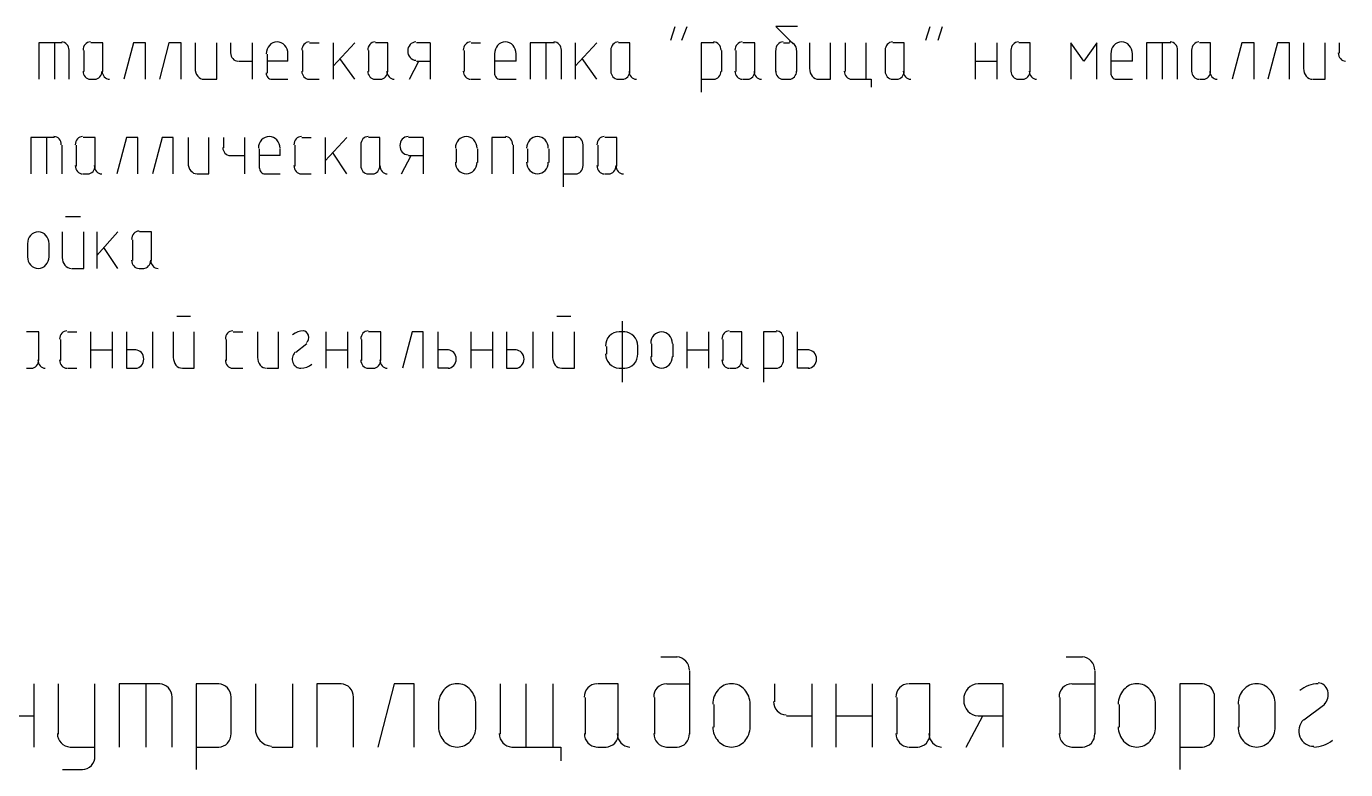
# Model space of a CAD drawing. Header units: millimetres. Extents: x 3063 to 5680, y 734 to 2027.
# Drawn here: x 3407.07 to 3452.17, y 1650.25 to 1675.68 of the extents above; entities that cross this region are included whole.
import ezdxf

# ---------------------------------------------------------------- set-up
doc = ezdxf.new("R2010")
doc.units = ezdxf.units.MM
doc.linetypes.add('atContinuous2', pattern=[0])
doc.layers.add('UnFound-40', color=7, linetype='Continuous')

msp = doc.modelspace()

# ---------------------------------------------------------------- linework, layer by layer
at = {"layer": 'UnFound-40', "color": 0}
for points in [[(3429.096, 1675.202), (3429.244, 1675.677)], [(3429.481, 1675.202), (3429.659, 1675.677)], [(3433.428, 1675.677), (3432.686, 1675.677), (3433.28, 1675.083)], [(3437.82, 1675.202), (3437.968, 1675.677)], [(3438.235, 1675.202), (3438.384, 1675.677)], [(3408.294, 1675.113), (3407.492, 1675.113), (3407.492, 1673.867)], [(3408.027, 1675.113), (3408.027, 1673.867)], [(3408.531, 1674.861), (3408.526, 1674.917), (3408.511, 1674.97), (3408.488, 1675.018), (3408.457, 1675.06), (3408.42, 1675.094), (3408.377, 1675.12), (3408.33, 1675.137), (3408.279, 1675.143)], [(3409.258, 1675.143), (3409.207, 1675.137), (3409.16, 1675.12), (3409.117, 1675.094), (3409.08, 1675.06), (3409.049, 1675.018), (3409.026, 1674.97), (3409.011, 1674.917), (3409.006, 1674.861)], [(3409.688, 1674.134), (3409.688, 1675.113), (3409.273, 1675.113)], [(3411.142, 1673.867), (3411.142, 1675.113), (3410.727, 1675.113), (3410.401, 1673.867)], [(3412.359, 1673.867), (3412.359, 1675.113), (3411.944, 1675.113), (3411.617, 1673.867)], [(3412.834, 1675.113), (3412.834, 1674.223)], [(3413.16, 1673.867), (3413.576, 1673.867), (3413.576, 1675.113)], [(3414.051, 1675.113), (3414.051, 1674.757)], [(3414.792, 1675.113), (3414.792, 1673.867)], [(3416.009, 1674.742), (3416.002, 1674.823), (3415.98, 1674.899), (3415.946, 1674.967), (3415.9, 1675.026), (3415.845, 1675.075), (3415.782, 1675.111), (3415.713, 1675.135), (3415.638, 1675.143), (3415.563, 1675.135), (3415.494, 1675.111), (3415.431, 1675.075), (3415.376, 1675.026), (3415.331, 1674.967), (3415.296, 1674.899), (3415.275, 1674.823), (3415.267, 1674.742)], [(3416.736, 1675.143), (3416.685, 1675.137), (3416.638, 1675.12), (3416.595, 1675.094), (3416.558, 1675.06), (3416.527, 1675.018), (3416.504, 1674.97), (3416.489, 1674.917), (3416.484, 1674.861)], [(3416.751, 1675.113), (3417.077, 1675.113)], [(3417.552, 1674.312), (3418.294, 1675.113)], [(3417.552, 1675.113), (3417.552, 1673.867)], [(3418.991, 1675.143), (3418.941, 1675.137), (3418.893, 1675.12), (3418.85, 1675.094), (3418.813, 1675.06), (3418.782, 1675.018), (3418.759, 1674.97), (3418.744, 1674.917), (3418.739, 1674.861)], [(3419.422, 1674.134), (3419.422, 1675.113), (3419.006, 1675.113)], [(3420.386, 1675.143), (3420.329, 1675.136), (3420.276, 1675.118), (3420.228, 1675.09), (3420.187, 1675.052), (3420.152, 1675.005), (3420.126, 1674.952), (3420.11, 1674.894), (3420.104, 1674.831), (3420.11, 1674.768), (3420.126, 1674.71), (3420.152, 1674.657), (3420.187, 1674.611), (3420.228, 1674.573), (3420.276, 1674.544), (3420.329, 1674.526), (3420.386, 1674.52)], [(3420.876, 1675.113), (3420.401, 1675.113)], [(3420.876, 1675.113), (3420.876, 1673.867)], [(3422.256, 1675.143), (3422.205, 1675.137), (3422.157, 1675.12), (3422.115, 1675.094), (3422.077, 1675.06), (3422.046, 1675.018), (3422.023, 1674.97), (3422.008, 1674.917), (3422.003, 1674.861)], [(3422.27, 1675.113), (3422.597, 1675.113)], [(3423.814, 1674.742), (3423.806, 1674.823), (3423.784, 1674.899), (3423.75, 1674.967), (3423.705, 1675.026), (3423.65, 1675.075), (3423.587, 1675.111), (3423.517, 1675.135), (3423.443, 1675.143), (3423.368, 1675.135), (3423.298, 1675.111), (3423.235, 1675.075), (3423.18, 1675.026), (3423.135, 1674.967), (3423.101, 1674.899), (3423.079, 1674.823), (3423.072, 1674.742)], [(3425.119, 1675.113), (3424.288, 1675.113), (3424.288, 1673.867)], [(3424.822, 1675.113), (3424.822, 1673.867)], [(3425.357, 1674.861), (3425.351, 1674.917), (3425.337, 1674.97), (3425.313, 1675.018), (3425.283, 1675.06), (3425.245, 1675.094), (3425.202, 1675.12), (3425.155, 1675.137), (3425.104, 1675.143)], [(3425.831, 1674.312), (3426.573, 1675.113)], [(3425.831, 1675.113), (3425.831, 1673.867)], [(3427.3, 1675.143), (3427.249, 1675.137), (3427.202, 1675.12), (3427.159, 1675.094), (3427.122, 1675.06), (3427.091, 1675.018), (3427.068, 1674.97), (3427.053, 1674.917), (3427.048, 1674.861)], [(3427.701, 1674.134), (3427.701, 1675.113), (3427.315, 1675.113)], [(3430.579, 1675.113), (3430.134, 1675.113), (3430.134, 1673.422)], [(3430.817, 1674.861), (3430.812, 1674.917), (3430.797, 1674.97), (3430.774, 1675.018), (3430.743, 1675.06), (3430.705, 1675.094), (3430.663, 1675.12), (3430.615, 1675.137), (3430.564, 1675.143)], [(3431.544, 1675.143), (3431.493, 1675.137), (3431.446, 1675.12), (3431.403, 1675.094), (3431.365, 1675.06), (3431.335, 1675.018), (3431.311, 1674.97), (3431.297, 1674.917), (3431.292, 1674.861)], [(3431.974, 1674.134), (3431.974, 1675.113), (3431.559, 1675.113)], [(3432.938, 1675.143), (3432.888, 1675.137), (3432.84, 1675.12), (3432.797, 1675.094), (3432.76, 1675.06), (3432.729, 1675.018), (3432.706, 1674.97), (3432.691, 1674.917), (3432.686, 1674.861)], [(3432.953, 1675.113), (3433.161, 1675.113)], [(3433.398, 1674.861), (3433.393, 1674.917), (3433.379, 1674.97), (3433.355, 1675.018), (3433.324, 1675.06), (3433.287, 1675.094), (3433.244, 1675.12), (3433.197, 1675.137), (3433.146, 1675.143)], [(3433.844, 1675.113), (3433.844, 1674.223)], [(3434.17, 1673.867), (3434.556, 1673.867), (3434.556, 1675.113)], [(3435.06, 1675.113), (3435.06, 1674.134)], [(3435.772, 1673.867), (3435.772, 1675.113)], [(3436.677, 1675.143), (3436.627, 1675.137), (3436.579, 1675.12), (3436.537, 1675.094), (3436.499, 1675.06), (3436.468, 1675.018), (3436.445, 1674.97), (3436.43, 1674.917), (3436.425, 1674.861)], [(3437.078, 1674.134), (3437.078, 1675.113), (3436.692, 1675.113)], [(3439.511, 1673.867), (3439.511, 1675.113)], [(3440.253, 1673.867), (3440.253, 1675.113)], [(3440.98, 1675.143), (3440.93, 1675.137), (3440.882, 1675.12), (3440.839, 1675.094), (3440.802, 1675.06), (3440.771, 1675.018), (3440.748, 1674.97), (3440.733, 1674.917), (3440.728, 1674.861)], [(3441.381, 1674.134), (3441.381, 1675.113), (3440.995, 1675.113)], [(3443.666, 1673.867), (3443.666, 1675.113), (3443.221, 1674.49), (3442.776, 1675.113), (3442.776, 1673.867)], [(3444.883, 1674.742), (3444.875, 1674.823), (3444.853, 1674.899), (3444.819, 1674.967), (3444.774, 1675.026), (3444.719, 1675.075), (3444.656, 1675.111), (3444.586, 1675.135), (3444.512, 1675.143), (3444.437, 1675.135), (3444.367, 1675.111), (3444.304, 1675.075), (3444.249, 1675.026), (3444.204, 1674.967), (3444.17, 1674.899), (3444.148, 1674.823), (3444.141, 1674.742)], [(3446.188, 1675.113), (3445.357, 1675.113), (3445.357, 1673.867)], [(3445.891, 1675.113), (3445.891, 1673.867)], [(3446.426, 1674.861), (3446.42, 1674.917), (3446.406, 1674.97), (3446.382, 1675.018), (3446.352, 1675.06), (3446.314, 1675.094), (3446.271, 1675.12), (3446.224, 1675.137), (3446.173, 1675.143)], [(3447.153, 1675.143), (3447.102, 1675.137), (3447.055, 1675.12), (3447.012, 1675.094), (3446.974, 1675.06), (3446.944, 1675.018), (3446.92, 1674.97), (3446.906, 1674.917), (3446.9, 1674.861)], [(3447.553, 1674.134), (3447.553, 1675.113), (3447.167, 1675.113)], [(3449.037, 1673.867), (3449.037, 1675.113), (3448.622, 1675.113), (3448.295, 1673.867)], [(3450.254, 1673.867), (3450.254, 1675.113), (3449.838, 1675.113), (3449.512, 1673.867)], [(3450.728, 1675.113), (3450.728, 1674.223)], [(3451.055, 1673.867), (3451.47, 1673.867), (3451.47, 1675.113)], [(3451.945, 1675.113), (3451.945, 1674.757)], [(3408.531, 1673.867), (3408.531, 1674.846)], [(3409.036, 1674.846), (3409.036, 1674.134)], [(3414.051, 1674.772), (3414.056, 1674.715), (3414.07, 1674.663), (3414.094, 1674.615), (3414.124, 1674.573), (3414.162, 1674.538), (3414.205, 1674.512), (3414.252, 1674.496), (3414.303, 1674.49)], [(3415.297, 1674.727), (3415.297, 1674.074)], [(3416.009, 1674.49), (3416.009, 1674.727)], [(3416.514, 1674.846), (3416.514, 1674.134)], [(3418.294, 1673.867), (3417.79, 1674.579)], [(3418.769, 1674.846), (3418.769, 1674.134)], [(3422.033, 1674.846), (3422.033, 1674.134)], [(3423.072, 1674.727), (3423.072, 1674.074)], [(3423.814, 1674.49), (3423.814, 1674.727)], [(3425.357, 1673.867), (3425.357, 1674.846)], [(3426.573, 1673.867), (3426.069, 1674.579)], [(3427.048, 1674.846), (3427.048, 1674.134)], [(3430.846, 1674.134), (3430.846, 1674.846)], [(3431.321, 1674.846), (3431.321, 1674.134)], [(3432.686, 1674.134), (3432.686, 1674.846)], [(3433.398, 1674.846), (3433.398, 1674.134)], [(3436.425, 1674.846), (3436.425, 1674.134)], [(3440.728, 1674.846), (3440.728, 1674.134)], [(3444.141, 1674.727), (3444.141, 1674.074)], [(3444.883, 1674.49), (3444.883, 1674.727)], [(3446.426, 1673.867), (3446.426, 1674.846)], [(3446.9, 1674.846), (3446.9, 1674.134)], [(3451.915, 1674.772), (3451.921, 1674.715), (3451.935, 1674.663), (3451.959, 1674.615), (3451.989, 1674.573), (3452.027, 1674.538), (3452.07, 1674.512), (3452.117, 1674.496), (3452.168, 1674.49)], [(3409.006, 1674.149), (3409.011, 1674.092), (3409.026, 1674.04), (3409.049, 1673.992), (3409.08, 1673.95), (3409.117, 1673.915), (3409.16, 1673.889), (3409.207, 1673.873), (3409.258, 1673.867)], [(3409.406, 1673.867), (3409.457, 1673.873), (3409.505, 1673.889), (3409.547, 1673.915), (3409.585, 1673.95), (3409.616, 1673.992), (3409.639, 1674.04), (3409.654, 1674.092), (3409.659, 1674.149)], [(3409.659, 1674.149), (3409.664, 1674.092), (3409.679, 1674.04), (3409.702, 1673.992), (3409.733, 1673.95), (3409.77, 1673.915), (3409.813, 1673.889), (3409.86, 1673.873), (3409.911, 1673.867)], [(3412.834, 1674.238), (3412.84, 1674.163), (3412.858, 1674.093), (3412.887, 1674.03), (3412.925, 1673.975), (3412.971, 1673.93), (3413.024, 1673.896), (3413.083, 1673.874), (3413.145, 1673.867)], [(3414.318, 1674.49), (3414.792, 1674.49)], [(3415.267, 1674.089), (3415.271, 1674.045), (3415.282, 1674.003), (3415.3, 1673.965), (3415.324, 1673.932), (3415.352, 1673.905), (3415.385, 1673.884), (3415.421, 1673.871), (3415.46, 1673.867)], [(3416.009, 1674.49), (3415.297, 1674.49)], [(3416.484, 1674.149), (3416.489, 1674.092), (3416.504, 1674.04), (3416.527, 1673.992), (3416.558, 1673.95), (3416.595, 1673.915), (3416.638, 1673.889), (3416.685, 1673.873), (3416.736, 1673.867)], [(3418.739, 1674.149), (3418.744, 1674.092), (3418.759, 1674.04), (3418.782, 1673.992), (3418.813, 1673.95), (3418.85, 1673.915), (3418.893, 1673.889), (3418.941, 1673.873), (3418.991, 1673.867)], [(3419.169, 1673.867), (3419.22, 1673.873), (3419.268, 1673.889), (3419.31, 1673.915), (3419.348, 1673.95), (3419.379, 1673.992), (3419.402, 1674.04), (3419.417, 1674.092), (3419.422, 1674.149)], [(3419.392, 1674.149), (3419.397, 1674.092), (3419.412, 1674.04), (3419.435, 1673.992), (3419.466, 1673.95), (3419.503, 1673.915), (3419.546, 1673.889), (3419.593, 1673.873), (3419.644, 1673.867)], [(3420.164, 1673.867), (3420.49, 1674.49)], [(3420.401, 1674.49), (3420.876, 1674.49)], [(3422.003, 1674.149), (3422.008, 1674.092), (3422.023, 1674.04), (3422.046, 1673.992), (3422.077, 1673.95), (3422.115, 1673.915), (3422.157, 1673.889), (3422.205, 1673.873), (3422.256, 1673.867)], [(3423.814, 1674.49), (3423.072, 1674.49)], [(3423.072, 1674.089), (3423.076, 1674.045), (3423.087, 1674.003), (3423.105, 1673.965), (3423.128, 1673.932), (3423.157, 1673.905), (3423.189, 1673.884), (3423.226, 1673.871), (3423.265, 1673.867)], [(3427.048, 1674.149), (3427.053, 1674.092), (3427.068, 1674.04), (3427.091, 1673.992), (3427.122, 1673.95), (3427.159, 1673.915), (3427.202, 1673.889), (3427.249, 1673.873), (3427.3, 1673.867)], [(3427.449, 1673.867), (3427.499, 1673.873), (3427.547, 1673.889), (3427.59, 1673.915), (3427.627, 1673.95), (3427.658, 1673.992), (3427.681, 1674.04), (3427.696, 1674.092), (3427.701, 1674.149)], [(3427.671, 1674.149), (3427.676, 1674.092), (3427.691, 1674.04), (3427.714, 1673.992), (3427.745, 1673.95), (3427.782, 1673.915), (3427.825, 1673.889), (3427.873, 1673.873), (3427.923, 1673.867)], [(3430.564, 1673.867), (3430.615, 1673.873), (3430.663, 1673.889), (3430.705, 1673.915), (3430.743, 1673.95), (3430.774, 1673.992), (3430.797, 1674.04), (3430.812, 1674.092), (3430.817, 1674.149)], [(3431.292, 1674.149), (3431.297, 1674.092), (3431.311, 1674.04), (3431.335, 1673.992), (3431.365, 1673.95), (3431.403, 1673.915), (3431.446, 1673.889), (3431.493, 1673.873), (3431.544, 1673.867)], [(3431.722, 1673.867), (3431.773, 1673.873), (3431.82, 1673.889), (3431.863, 1673.915), (3431.9, 1673.95), (3431.931, 1673.992), (3431.954, 1674.04), (3431.969, 1674.092), (3431.974, 1674.149)], [(3431.944, 1674.149), (3431.949, 1674.092), (3431.964, 1674.04), (3431.987, 1673.992), (3432.018, 1673.95), (3432.056, 1673.915), (3432.098, 1673.889), (3432.146, 1673.873), (3432.197, 1673.867)], [(3432.686, 1674.149), (3432.691, 1674.092), (3432.706, 1674.04), (3432.729, 1673.992), (3432.76, 1673.95), (3432.797, 1673.915), (3432.84, 1673.889), (3432.888, 1673.873), (3432.938, 1673.867)], [(3433.146, 1673.867), (3433.197, 1673.873), (3433.244, 1673.889), (3433.287, 1673.915), (3433.324, 1673.95), (3433.355, 1673.992), (3433.379, 1674.04), (3433.393, 1674.092), (3433.398, 1674.149)], [(3433.844, 1674.238), (3433.85, 1674.163), (3433.868, 1674.093), (3433.897, 1674.03), (3433.935, 1673.975), (3433.981, 1673.93), (3434.034, 1673.896), (3434.092, 1673.874), (3434.155, 1673.867)], [(3435.031, 1674.149), (3435.036, 1674.092), (3435.05, 1674.04), (3435.074, 1673.992), (3435.104, 1673.95), (3435.142, 1673.915), (3435.185, 1673.889), (3435.232, 1673.873), (3435.283, 1673.867)], [(3436.425, 1674.149), (3436.43, 1674.092), (3436.445, 1674.04), (3436.468, 1673.992), (3436.499, 1673.95), (3436.537, 1673.915), (3436.579, 1673.889), (3436.627, 1673.873), (3436.677, 1673.867)], [(3436.826, 1673.867), (3436.877, 1673.873), (3436.924, 1673.889), (3436.967, 1673.915), (3437.004, 1673.95), (3437.035, 1673.992), (3437.058, 1674.04), (3437.073, 1674.092), (3437.078, 1674.149)], [(3437.048, 1674.149), (3437.054, 1674.092), (3437.068, 1674.04), (3437.092, 1673.992), (3437.122, 1673.95), (3437.16, 1673.915), (3437.203, 1673.889), (3437.25, 1673.873), (3437.301, 1673.867)], [(3439.511, 1674.49), (3440.253, 1674.49)], [(3440.728, 1674.149), (3440.733, 1674.092), (3440.748, 1674.04), (3440.771, 1673.992), (3440.802, 1673.95), (3440.839, 1673.915), (3440.882, 1673.889), (3440.93, 1673.873), (3440.98, 1673.867)], [(3441.129, 1673.867), (3441.179, 1673.873), (3441.227, 1673.889), (3441.27, 1673.915), (3441.307, 1673.95), (3441.338, 1673.992), (3441.361, 1674.04), (3441.376, 1674.092), (3441.381, 1674.149)], [(3441.351, 1674.149), (3441.356, 1674.092), (3441.371, 1674.04), (3441.394, 1673.992), (3441.425, 1673.95), (3441.463, 1673.915), (3441.505, 1673.889), (3441.553, 1673.873), (3441.603, 1673.867)], [(3444.883, 1674.49), (3444.141, 1674.49)], [(3444.141, 1674.089), (3444.145, 1674.045), (3444.156, 1674.003), (3444.174, 1673.965), (3444.197, 1673.932), (3444.226, 1673.905), (3444.258, 1673.884), (3444.295, 1673.871), (3444.334, 1673.867)], [(3446.9, 1674.149), (3446.906, 1674.092), (3446.92, 1674.04), (3446.944, 1673.992), (3446.974, 1673.95), (3447.012, 1673.915), (3447.055, 1673.889), (3447.102, 1673.873), (3447.153, 1673.867)], [(3447.301, 1673.867), (3447.352, 1673.873), (3447.399, 1673.889), (3447.442, 1673.915), (3447.479, 1673.95), (3447.51, 1673.992), (3447.533, 1674.04), (3447.548, 1674.092), (3447.553, 1674.149)], [(3447.524, 1674.149), (3447.529, 1674.092), (3447.543, 1674.04), (3447.567, 1673.992), (3447.597, 1673.95), (3447.635, 1673.915), (3447.678, 1673.889), (3447.725, 1673.873), (3447.776, 1673.867)], [(3450.728, 1674.238), (3450.735, 1674.163), (3450.753, 1674.093), (3450.782, 1674.03), (3450.82, 1673.975), (3450.866, 1673.93), (3450.919, 1673.896), (3450.977, 1673.874), (3451.04, 1673.867)], [(3409.273, 1673.867), (3409.421, 1673.867)], [(3415.475, 1673.867), (3416.009, 1673.867)], [(3416.751, 1673.867), (3417.077, 1673.867)], [(3419.006, 1673.867), (3419.184, 1673.867)], [(3422.27, 1673.867), (3422.597, 1673.867)], [(3423.279, 1673.867), (3423.814, 1673.867)], [(3427.315, 1673.867), (3427.463, 1673.867)], [(3430.134, 1673.867), (3430.579, 1673.867)], [(3431.559, 1673.867), (3431.737, 1673.867)], [(3432.953, 1673.867), (3433.161, 1673.867)], [(3435.298, 1673.867), (3435.95, 1673.867), (3435.95, 1673.6)], [(3436.692, 1673.867), (3436.841, 1673.867)], [(3440.995, 1673.867), (3441.144, 1673.867)], [(3444.348, 1673.867), (3444.883, 1673.867)], [(3447.167, 1673.867), (3447.316, 1673.867)], [(3408.027, 1671.879), (3407.225, 1671.879), (3407.225, 1670.632)], [(3407.759, 1671.879), (3407.759, 1670.632)], [(3408.264, 1671.626), (3408.259, 1671.683), (3408.244, 1671.735), (3408.221, 1671.783), (3408.19, 1671.825), (3408.153, 1671.86), (3408.11, 1671.886), (3408.063, 1671.902), (3408.012, 1671.908)], [(3408.991, 1671.908), (3408.94, 1671.902), (3408.893, 1671.886), (3408.85, 1671.86), (3408.813, 1671.825), (3408.782, 1671.783), (3408.759, 1671.735), (3408.744, 1671.683), (3408.739, 1671.626)], [(3409.421, 1670.899), (3409.421, 1671.879), (3409.006, 1671.879)], [(3410.875, 1670.632), (3410.875, 1671.879), (3410.49, 1671.879), (3410.163, 1670.632)], [(3412.092, 1670.632), (3412.092, 1671.879), (3411.706, 1671.879), (3411.38, 1670.632)], [(3412.596, 1671.879), (3412.596, 1670.988)], [(3412.923, 1670.632), (3413.309, 1670.632), (3413.309, 1671.879)], [(3413.813, 1671.879), (3413.813, 1671.522)], [(3414.525, 1671.879), (3414.525, 1670.632)], [(3415.742, 1671.508), (3415.734, 1671.589), (3415.713, 1671.664), (3415.679, 1671.732), (3415.633, 1671.791), (3415.578, 1671.84), (3415.515, 1671.877), (3415.446, 1671.9), (3415.371, 1671.908), (3415.296, 1671.9), (3415.227, 1671.877), (3415.164, 1671.84), (3415.109, 1671.791), (3415.063, 1671.732), (3415.029, 1671.664), (3415.008, 1671.589), (3415, 1671.508)], [(3416.469, 1671.908), (3416.418, 1671.902), (3416.371, 1671.886), (3416.328, 1671.86), (3416.291, 1671.825), (3416.26, 1671.783), (3416.237, 1671.735), (3416.222, 1671.683), (3416.217, 1671.626)], [(3416.484, 1671.879), (3416.81, 1671.879)], [(3417.285, 1671.077), (3418.027, 1671.879)], [(3417.285, 1671.879), (3417.285, 1670.632)], [(3418.754, 1671.908), (3418.703, 1671.902), (3418.656, 1671.886), (3418.613, 1671.86), (3418.576, 1671.825), (3418.545, 1671.783), (3418.522, 1671.735), (3418.507, 1671.683), (3418.502, 1671.626)], [(3419.155, 1670.899), (3419.155, 1671.879), (3418.769, 1671.879)], [(3420.119, 1671.908), (3420.062, 1671.902), (3420.009, 1671.884), (3419.961, 1671.855), (3419.92, 1671.817), (3419.885, 1671.771), (3419.859, 1671.718), (3419.843, 1671.659), (3419.837, 1671.597), (3419.843, 1671.534), (3419.859, 1671.475), (3419.885, 1671.422), (3419.92, 1671.376), (3419.961, 1671.338), (3420.009, 1671.31), (3420.062, 1671.291), (3420.119, 1671.285)], [(3420.638, 1671.879), (3420.134, 1671.879)], [(3420.638, 1671.879), (3420.638, 1670.632)], [(3422.478, 1671.508), (3422.471, 1671.589), (3422.449, 1671.664), (3422.415, 1671.732), (3422.369, 1671.791), (3422.315, 1671.84), (3422.252, 1671.877), (3422.182, 1671.9), (3422.107, 1671.908), (3422.032, 1671.9), (3421.963, 1671.877), (3421.9, 1671.84), (3421.845, 1671.791), (3421.8, 1671.732), (3421.765, 1671.664), (3421.744, 1671.589), (3421.736, 1671.508)], [(3423.457, 1671.879), (3422.983, 1671.879), (3422.983, 1670.632)], [(3423.695, 1671.626), (3423.69, 1671.683), (3423.675, 1671.735), (3423.652, 1671.783), (3423.621, 1671.825), (3423.584, 1671.86), (3423.541, 1671.886), (3423.493, 1671.902), (3423.443, 1671.908)], [(3424.911, 1671.508), (3424.904, 1671.589), (3424.882, 1671.664), (3424.848, 1671.732), (3424.803, 1671.791), (3424.748, 1671.84), (3424.685, 1671.877), (3424.615, 1671.9), (3424.541, 1671.908), (3424.466, 1671.9), (3424.396, 1671.877), (3424.333, 1671.84), (3424.278, 1671.791), (3424.233, 1671.732), (3424.199, 1671.664), (3424.177, 1671.589), (3424.17, 1671.508)], [(3425.861, 1671.879), (3425.416, 1671.879), (3425.416, 1670.187)], [(3426.098, 1671.626), (3426.093, 1671.683), (3426.079, 1671.735), (3426.055, 1671.783), (3426.025, 1671.825), (3425.987, 1671.86), (3425.944, 1671.886), (3425.897, 1671.902), (3425.846, 1671.908)], [(3426.825, 1671.908), (3426.775, 1671.902), (3426.727, 1671.886), (3426.685, 1671.86), (3426.647, 1671.825), (3426.616, 1671.783), (3426.593, 1671.735), (3426.578, 1671.683), (3426.573, 1671.626)], [(3427.256, 1670.899), (3427.256, 1671.879), (3426.84, 1671.879)], [(3408.294, 1670.632), (3408.294, 1671.611)], [(3408.768, 1671.611), (3408.768, 1670.899)], [(3413.783, 1671.537), (3413.789, 1671.481), (3413.803, 1671.428), (3413.827, 1671.38), (3413.857, 1671.338), (3413.895, 1671.304), (3413.938, 1671.278), (3413.985, 1671.261), (3414.036, 1671.255)], [(3415.03, 1671.493), (3415.03, 1670.84)], [(3415.742, 1671.255), (3415.742, 1671.493)], [(3416.246, 1671.611), (3416.246, 1670.899)], [(3418.027, 1670.632), (3417.552, 1671.344)], [(3418.502, 1671.611), (3418.502, 1670.899)], [(3421.766, 1671.493), (3421.766, 1671.018)], [(3422.508, 1671.018), (3422.508, 1671.493)], [(3423.724, 1670.632), (3423.724, 1671.611)], [(3424.199, 1671.493), (3424.199, 1671.018)], [(3424.941, 1671.018), (3424.941, 1671.493)], [(3426.098, 1670.899), (3426.098, 1671.611)], [(3426.603, 1671.611), (3426.603, 1670.899)], [(3408.739, 1670.914), (3408.744, 1670.858), (3408.759, 1670.805), (3408.782, 1670.757), (3408.813, 1670.715), (3408.85, 1670.681), (3408.893, 1670.655), (3408.94, 1670.638), (3408.991, 1670.632)], [(3409.169, 1670.632), (3409.22, 1670.638), (3409.267, 1670.655), (3409.31, 1670.681), (3409.347, 1670.715), (3409.378, 1670.757), (3409.401, 1670.805), (3409.416, 1670.858), (3409.421, 1670.914)], [(3409.392, 1670.914), (3409.397, 1670.858), (3409.411, 1670.805), (3409.435, 1670.757), (3409.466, 1670.715), (3409.503, 1670.681), (3409.546, 1670.655), (3409.593, 1670.638), (3409.644, 1670.632)], [(3412.596, 1671.003), (3412.603, 1670.928), (3412.621, 1670.859), (3412.65, 1670.796), (3412.688, 1670.741), (3412.734, 1670.696), (3412.787, 1670.661), (3412.845, 1670.64), (3412.908, 1670.632)], [(3414.051, 1671.255), (3414.525, 1671.255)], [(3415.742, 1671.255), (3415.03, 1671.255)], [(3416.217, 1670.914), (3416.222, 1670.858), (3416.237, 1670.805), (3416.26, 1670.757), (3416.291, 1670.715), (3416.328, 1670.681), (3416.371, 1670.655), (3416.418, 1670.638), (3416.469, 1670.632)], [(3418.502, 1670.914), (3418.507, 1670.858), (3418.522, 1670.805), (3418.545, 1670.757), (3418.576, 1670.715), (3418.613, 1670.681), (3418.656, 1670.655), (3418.703, 1670.638), (3418.754, 1670.632)], [(3418.902, 1670.632), (3418.953, 1670.638), (3419, 1670.655), (3419.043, 1670.681), (3419.081, 1670.715), (3419.111, 1670.757), (3419.135, 1670.805), (3419.149, 1670.858), (3419.155, 1670.914)], [(3419.155, 1670.914), (3419.16, 1670.858), (3419.174, 1670.805), (3419.198, 1670.757), (3419.229, 1670.715), (3419.266, 1670.681), (3419.309, 1670.655), (3419.356, 1670.638), (3419.407, 1670.632)], [(3419.896, 1670.632), (3420.223, 1671.255)], [(3420.134, 1671.255), (3420.638, 1671.255)], [(3421.736, 1671.033), (3421.744, 1670.952), (3421.765, 1670.876), (3421.8, 1670.808), (3421.845, 1670.749), (3421.9, 1670.7), (3421.963, 1670.664), (3422.032, 1670.64), (3422.107, 1670.632), (3422.182, 1670.64), (3422.252, 1670.664), (3422.315, 1670.7), (3422.369, 1670.749), (3422.415, 1670.808), (3422.449, 1670.876), (3422.471, 1670.952), (3422.478, 1671.033)], [(3424.17, 1671.033), (3424.177, 1670.952), (3424.199, 1670.876), (3424.233, 1670.808), (3424.278, 1670.749), (3424.333, 1670.7), (3424.396, 1670.664), (3424.466, 1670.64), (3424.541, 1670.632), (3424.615, 1670.64), (3424.685, 1670.664), (3424.748, 1670.7), (3424.803, 1670.749), (3424.848, 1670.808), (3424.882, 1670.876), (3424.904, 1670.952), (3424.911, 1671.033)], [(3425.846, 1670.632), (3425.897, 1670.638), (3425.944, 1670.655), (3425.987, 1670.681), (3426.025, 1670.715), (3426.055, 1670.757), (3426.079, 1670.805), (3426.093, 1670.858), (3426.098, 1670.914)], [(3426.573, 1670.914), (3426.578, 1670.858), (3426.593, 1670.805), (3426.616, 1670.757), (3426.647, 1670.715), (3426.685, 1670.681), (3426.727, 1670.655), (3426.775, 1670.638), (3426.825, 1670.632)], [(3426.974, 1670.632), (3427.025, 1670.638), (3427.072, 1670.655), (3427.115, 1670.681), (3427.152, 1670.715), (3427.183, 1670.757), (3427.206, 1670.805), (3427.221, 1670.858), (3427.226, 1670.914)], [(3427.226, 1670.914), (3427.231, 1670.858), (3427.246, 1670.805), (3427.269, 1670.757), (3427.3, 1670.715), (3427.337, 1670.681), (3427.38, 1670.655), (3427.428, 1670.638), (3427.478, 1670.632)], [(3409.006, 1670.632), (3409.184, 1670.632)], [(3415.03, 1670.855), (3415.034, 1670.81), (3415.045, 1670.769), (3415.063, 1670.731), (3415.086, 1670.698), (3415.115, 1670.671), (3415.148, 1670.65), (3415.184, 1670.637), (3415.223, 1670.632)], [(3415.238, 1670.632), (3415.742, 1670.632)], [(3416.484, 1670.632), (3416.81, 1670.632)], [(3418.769, 1670.632), (3418.917, 1670.632)], [(3425.416, 1670.632), (3425.861, 1670.632)], [(3426.84, 1670.632), (3426.989, 1670.632)], [(3408.412, 1669.178), (3408.917, 1669.178)], [(3407.849, 1668.243), (3407.841, 1668.325), (3407.819, 1668.4), (3407.785, 1668.468), (3407.74, 1668.527), (3407.685, 1668.576), (3407.622, 1668.613), (3407.552, 1668.636), (3407.478, 1668.644), (3407.403, 1668.636), (3407.333, 1668.613), (3407.27, 1668.576), (3407.215, 1668.527), (3407.17, 1668.468), (3407.136, 1668.4), (3407.114, 1668.325), (3407.107, 1668.243)], [(3408.294, 1668.644), (3408.294, 1667.754)], [(3408.62, 1667.398), (3409.036, 1667.398), (3409.036, 1668.644)], [(3409.481, 1667.843), (3410.193, 1668.644)], [(3409.481, 1668.644), (3409.481, 1667.398)], [(3410.92, 1668.674), (3410.869, 1668.668), (3410.822, 1668.651), (3410.779, 1668.625), (3410.742, 1668.591), (3410.711, 1668.549), (3410.687, 1668.501), (3410.673, 1668.448), (3410.668, 1668.392)], [(3411.35, 1667.665), (3411.35, 1668.644), (3410.935, 1668.644)], [(3407.107, 1668.229), (3407.107, 1667.783)], [(3407.849, 1667.783), (3407.849, 1668.229)], [(3410.697, 1668.377), (3410.697, 1667.665)], [(3407.107, 1667.798), (3407.114, 1667.717), (3407.136, 1667.642), (3407.17, 1667.574), (3407.215, 1667.515), (3407.27, 1667.466), (3407.333, 1667.429), (3407.403, 1667.406), (3407.478, 1667.398), (3407.552, 1667.406), (3407.622, 1667.429), (3407.685, 1667.466), (3407.74, 1667.515), (3407.785, 1667.574), (3407.819, 1667.642), (3407.841, 1667.717), (3407.849, 1667.798)], [(3408.294, 1667.769), (3408.3, 1667.694), (3408.318, 1667.624), (3408.347, 1667.561), (3408.385, 1667.506), (3408.431, 1667.461), (3408.484, 1667.427), (3408.542, 1667.405), (3408.605, 1667.398)], [(3410.193, 1667.398), (3409.718, 1668.11)], [(3410.668, 1667.68), (3410.673, 1667.623), (3410.687, 1667.57), (3410.711, 1667.523), (3410.742, 1667.481), (3410.779, 1667.446), (3410.822, 1667.42), (3410.869, 1667.403), (3410.92, 1667.398)], [(3410.935, 1667.398), (3411.083, 1667.398)], [(3411.068, 1667.398), (3411.119, 1667.403), (3411.166, 1667.42), (3411.209, 1667.446), (3411.247, 1667.481), (3411.277, 1667.523), (3411.301, 1667.57), (3411.315, 1667.623), (3411.32, 1667.68)], [(3411.32, 1667.68), (3411.326, 1667.623), (3411.34, 1667.57), (3411.364, 1667.523), (3411.394, 1667.481), (3411.432, 1667.446), (3411.475, 1667.42), (3411.522, 1667.403), (3411.573, 1667.398)], [(3412.211, 1665.766), (3412.685, 1665.766)], [(3425.208, 1665.766), (3425.683, 1665.766)], [(3427.434, 1665.588), (3427.434, 1663.51)], [(3407.492, 1664.252), (3407.492, 1665.231), (3407.077, 1665.231)], [(3408.457, 1665.261), (3408.406, 1665.255), (3408.359, 1665.239), (3408.316, 1665.213), (3408.279, 1665.178), (3408.248, 1665.136), (3408.224, 1665.088), (3408.21, 1665.036), (3408.205, 1664.979)], [(3408.472, 1665.231), (3408.798, 1665.231)], [(3409.273, 1663.985), (3409.273, 1665.231)], [(3410.015, 1663.985), (3410.015, 1665.231)], [(3410.49, 1665.231), (3410.49, 1663.985)], [(3411.38, 1665.231), (3411.38, 1663.985)], [(3412.092, 1665.231), (3412.092, 1664.341)], [(3412.418, 1663.985), (3412.804, 1663.985), (3412.804, 1665.231)], [(3414.125, 1665.261), (3414.074, 1665.255), (3414.027, 1665.239), (3413.984, 1665.213), (3413.946, 1665.178), (3413.916, 1665.136), (3413.892, 1665.088), (3413.878, 1665.036), (3413.872, 1664.979)], [(3414.14, 1665.231), (3414.466, 1665.231)], [(3414.97, 1665.231), (3414.97, 1664.341)], [(3415.297, 1663.985), (3415.683, 1663.985), (3415.683, 1665.231)], [(3416.643, 1664.86), (3416.686, 1664.91), (3416.712, 1664.972), (3416.721, 1665.04), (3416.711, 1665.11), (3416.683, 1665.171), (3416.641, 1665.219), (3416.588, 1665.25), (3416.527, 1665.261)], [(3417.315, 1663.985), (3417.315, 1665.231)], [(3418.057, 1663.985), (3418.057, 1665.231)], [(3418.754, 1665.261), (3418.703, 1665.255), (3418.656, 1665.239), (3418.613, 1665.213), (3418.576, 1665.178), (3418.545, 1665.136), (3418.522, 1665.088), (3418.507, 1665.036), (3418.502, 1664.979)], [(3419.184, 1664.252), (3419.184, 1665.231), (3418.769, 1665.231)], [(3420.638, 1663.985), (3420.638, 1665.231), (3420.253, 1665.231), (3419.926, 1663.985)], [(3421.499, 1663.985), (3421.143, 1663.985), (3421.143, 1665.231)], [(3422.27, 1663.985), (3422.27, 1665.231)], [(3423.012, 1663.985), (3423.012, 1665.231)], [(3423.487, 1665.231), (3423.487, 1663.985)], [(3424.377, 1665.231), (3424.377, 1663.985)], [(3425.06, 1665.231), (3425.06, 1664.341)], [(3425.386, 1663.985), (3425.802, 1663.985), (3425.802, 1665.231)], [(3427.523, 1665.231), (3427.345, 1665.231)], [(3429.155, 1664.831), (3429.147, 1664.912), (3429.126, 1664.987), (3429.092, 1665.055), (3429.046, 1665.115), (3428.991, 1665.163), (3428.928, 1665.2), (3428.859, 1665.223), (3428.784, 1665.231), (3428.709, 1665.223), (3428.64, 1665.2), (3428.577, 1665.163), (3428.522, 1665.115), (3428.476, 1665.055), (3428.442, 1664.987), (3428.421, 1664.912), (3428.413, 1664.831)], [(3429.659, 1663.985), (3429.659, 1665.231)], [(3430.401, 1663.985), (3430.401, 1665.231)], [(3431.099, 1665.261), (3431.048, 1665.255), (3431.001, 1665.239), (3430.958, 1665.213), (3430.92, 1665.178), (3430.89, 1665.136), (3430.866, 1665.088), (3430.852, 1665.036), (3430.846, 1664.979)], [(3431.529, 1664.252), (3431.529, 1665.231), (3431.113, 1665.231)], [(3432.716, 1665.231), (3432.271, 1665.231), (3432.271, 1663.51)], [(3432.953, 1664.979), (3432.948, 1665.036), (3432.933, 1665.088), (3432.91, 1665.136), (3432.879, 1665.178), (3432.842, 1665.213), (3432.799, 1665.239), (3432.752, 1665.255), (3432.701, 1665.261)], [(3433.814, 1663.985), (3433.428, 1663.985), (3433.428, 1665.231)], [(3408.234, 1664.964), (3408.234, 1664.252)], [(3409.273, 1664.608), (3410.015, 1664.608)], [(3410.816, 1664.608), (3410.49, 1664.608)], [(3410.801, 1663.985), (3410.858, 1663.991), (3410.911, 1664.01), (3410.959, 1664.038), (3411.001, 1664.076), (3411.035, 1664.122), (3411.061, 1664.175), (3411.077, 1664.234), (3411.083, 1664.297), (3411.077, 1664.359), (3411.061, 1664.418), (3411.035, 1664.471), (3411.001, 1664.517), (3410.959, 1664.555), (3410.911, 1664.584), (3410.858, 1664.602), (3410.801, 1664.608)], [(3413.902, 1664.964), (3413.902, 1664.252)], [(3416.662, 1664.816), (3416.276, 1664.519)], [(3417.315, 1664.608), (3418.057, 1664.608)], [(3418.531, 1664.964), (3418.531, 1664.252)], [(3421.499, 1664.608), (3421.143, 1664.608)], [(3421.484, 1663.985), (3421.541, 1663.991), (3421.594, 1664.01), (3421.642, 1664.038), (3421.683, 1664.076), (3421.718, 1664.122), (3421.744, 1664.175), (3421.76, 1664.234), (3421.766, 1664.297), (3421.76, 1664.359), (3421.744, 1664.418), (3421.718, 1664.471), (3421.683, 1664.517), (3421.642, 1664.555), (3421.594, 1664.584), (3421.541, 1664.602), (3421.484, 1664.608)], [(3422.27, 1664.608), (3423.012, 1664.608)], [(3423.814, 1664.608), (3423.487, 1664.608)], [(3423.799, 1663.985), (3423.856, 1663.991), (3423.908, 1664.01), (3423.956, 1664.038), (3423.998, 1664.076), (3424.032, 1664.122), (3424.058, 1664.175), (3424.075, 1664.234), (3424.081, 1664.297), (3424.075, 1664.359), (3424.058, 1664.418), (3424.032, 1664.471), (3423.998, 1664.517), (3423.956, 1664.555), (3423.908, 1664.584), (3423.856, 1664.602), (3423.799, 1664.608)], [(3426.9, 1664.727), (3426.9, 1664.46)], [(3427.968, 1664.46), (3427.968, 1664.727)], [(3428.443, 1664.816), (3428.443, 1664.371)], [(3429.185, 1664.371), (3429.185, 1664.816)], [(3429.659, 1664.608), (3430.401, 1664.608)], [(3430.876, 1664.964), (3430.876, 1664.252)], [(3432.953, 1664.252), (3432.953, 1664.964)], [(3433.814, 1664.608), (3433.428, 1664.608)], [(3433.799, 1663.985), (3433.856, 1663.991), (3433.909, 1664.01), (3433.957, 1664.038), (3433.998, 1664.076), (3434.033, 1664.122), (3434.059, 1664.175), (3434.075, 1664.234), (3434.081, 1664.297), (3434.075, 1664.359), (3434.059, 1664.418), (3434.033, 1664.471), (3433.998, 1664.517), (3433.957, 1664.555), (3433.909, 1664.584), (3433.856, 1664.602), (3433.799, 1664.608)], [(3407.24, 1663.985), (3407.291, 1663.991), (3407.338, 1664.007), (3407.381, 1664.034), (3407.419, 1664.068), (3407.449, 1664.11), (3407.473, 1664.158), (3407.487, 1664.211), (3407.492, 1664.267)], [(3407.463, 1664.267), (3407.468, 1664.211), (3407.483, 1664.158), (3407.506, 1664.11), (3407.537, 1664.068), (3407.574, 1664.034), (3407.617, 1664.007), (3407.664, 1663.991), (3407.715, 1663.985)], [(3408.205, 1664.267), (3408.21, 1664.211), (3408.224, 1664.158), (3408.248, 1664.11), (3408.279, 1664.068), (3408.316, 1664.034), (3408.359, 1664.007), (3408.406, 1663.991), (3408.457, 1663.985)], [(3412.092, 1664.356), (3412.098, 1664.281), (3412.116, 1664.212), (3412.145, 1664.149), (3412.183, 1664.094), (3412.229, 1664.048), (3412.282, 1664.014), (3412.341, 1663.993), (3412.404, 1663.985)], [(3413.872, 1664.267), (3413.878, 1664.211), (3413.892, 1664.158), (3413.916, 1664.11), (3413.946, 1664.068), (3413.984, 1664.034), (3414.027, 1664.007), (3414.074, 1663.991), (3414.125, 1663.985)], [(3414.97, 1664.356), (3414.977, 1664.281), (3414.995, 1664.212), (3415.024, 1664.149), (3415.062, 1664.094), (3415.108, 1664.048), (3415.161, 1664.014), (3415.219, 1663.993), (3415.282, 1663.985)], [(3416.251, 1664.528), (3416.22, 1664.493), (3416.196, 1664.453), (3416.177, 1664.41), (3416.164, 1664.365), (3416.158, 1664.319), (3416.158, 1664.271), (3416.165, 1664.224), (3416.179, 1664.178), (3416.199, 1664.134), (3416.225, 1664.094), (3416.255, 1664.061), (3416.29, 1664.033), (3416.328, 1664.011), (3416.368, 1663.995), (3416.411, 1663.987), (3416.455, 1663.985)], [(3418.502, 1664.267), (3418.507, 1664.211), (3418.522, 1664.158), (3418.545, 1664.11), (3418.576, 1664.068), (3418.613, 1664.034), (3418.656, 1664.007), (3418.703, 1663.991), (3418.754, 1663.985)], [(3418.932, 1663.985), (3418.983, 1663.991), (3419.03, 1664.007), (3419.073, 1664.034), (3419.11, 1664.068), (3419.141, 1664.11), (3419.164, 1664.158), (3419.179, 1664.211), (3419.184, 1664.267)], [(3419.155, 1664.267), (3419.16, 1664.211), (3419.174, 1664.158), (3419.198, 1664.11), (3419.229, 1664.068), (3419.266, 1664.034), (3419.309, 1664.007), (3419.356, 1663.991), (3419.407, 1663.985)], [(3425.06, 1664.356), (3425.066, 1664.281), (3425.084, 1664.212), (3425.113, 1664.149), (3425.151, 1664.094), (3425.197, 1664.048), (3425.25, 1664.014), (3425.309, 1663.993), (3425.371, 1663.985)], [(3428.413, 1664.386), (3428.421, 1664.305), (3428.442, 1664.229), (3428.476, 1664.161), (3428.522, 1664.102), (3428.577, 1664.053), (3428.64, 1664.016), (3428.709, 1663.993), (3428.784, 1663.985), (3428.859, 1663.993), (3428.928, 1664.016), (3428.991, 1664.053), (3429.046, 1664.102), (3429.092, 1664.161), (3429.126, 1664.229), (3429.147, 1664.305), (3429.155, 1664.386)], [(3430.846, 1664.267), (3430.852, 1664.211), (3430.866, 1664.158), (3430.89, 1664.11), (3430.92, 1664.068), (3430.958, 1664.034), (3431.001, 1664.007), (3431.048, 1663.991), (3431.099, 1663.985)], [(3431.277, 1663.985), (3431.327, 1663.991), (3431.375, 1664.007), (3431.418, 1664.034), (3431.455, 1664.068), (3431.486, 1664.11), (3431.509, 1664.158), (3431.524, 1664.211), (3431.529, 1664.267)], [(3431.499, 1664.267), (3431.504, 1664.211), (3431.519, 1664.158), (3431.542, 1664.11), (3431.573, 1664.068), (3431.611, 1664.034), (3431.653, 1664.007), (3431.701, 1663.991), (3431.751, 1663.985)], [(3432.701, 1663.985), (3432.752, 1663.991), (3432.799, 1664.007), (3432.842, 1664.034), (3432.879, 1664.068), (3432.91, 1664.11), (3432.933, 1664.158), (3432.948, 1664.211), (3432.953, 1664.267)], [(3407.077, 1663.985), (3407.255, 1663.985)], [(3408.472, 1663.985), (3408.798, 1663.985)], [(3410.49, 1663.985), (3410.816, 1663.985)], [(3414.14, 1663.985), (3414.466, 1663.985)], [(3418.769, 1663.985), (3418.947, 1663.985)], [(3423.487, 1663.985), (3423.814, 1663.985)], [(3427.345, 1663.985), (3427.523, 1663.985)], [(3431.113, 1663.985), (3431.292, 1663.985)], [(3432.271, 1663.985), (3432.716, 1663.985)], [(3428.755, 1654.112), (3429.319, 1654.112)], [(3442.613, 1654.112), (3443.177, 1654.112)], [(3429.735, 1653.637), (3429.735, 1651.471)], [(3443.593, 1653.637), (3443.593, 1651.471)], [(3407.33, 1651.026), (3407.33, 1653.192)], [(3408.161, 1653.192), (3408.161, 1651.471)], [(3409.407, 1650.7), (3409.407, 1653.192)], [(3411.633, 1653.192), (3410.238, 1653.192), (3410.238, 1651.026)], [(3411.158, 1653.192), (3411.158, 1651.026)], [(3413.651, 1653.192), (3412.879, 1653.192), (3412.879, 1650.254)], [(3414.897, 1653.192), (3414.897, 1651.649)], [(3415.461, 1651.026), (3416.173, 1651.026), (3416.173, 1653.192)], [(3417.835, 1653.192), (3417.004, 1653.192), (3417.004, 1651.026)], [(3420.328, 1651.026), (3420.328, 1653.192), (3419.645, 1653.192), (3419.081, 1651.026)], [(3422.435, 1652.495), (3422.431, 1652.566), (3422.422, 1652.636), (3422.406, 1652.703), (3422.385, 1652.767), (3422.358, 1652.828), (3422.326, 1652.885), (3422.289, 1652.939), (3422.248, 1652.988), (3422.203, 1653.033), (3422.154, 1653.073), (3422.101, 1653.108), (3422.045, 1653.138), (3421.987, 1653.161), (3421.925, 1653.178), (3421.862, 1653.189), (3421.797, 1653.192), (3421.731, 1653.189), (3421.668, 1653.178), (3421.607, 1653.161), (3421.548, 1653.138), (3421.492, 1653.108), (3421.439, 1653.073), (3421.39, 1653.033), (3421.345, 1652.988), (3421.304, 1652.939), (3421.267, 1652.885), (3421.235, 1652.828), (3421.209, 1652.767), (3421.187, 1652.703), (3421.171, 1652.636), (3421.162, 1652.566), (3421.159, 1652.495)], [(3423.265, 1653.192), (3423.265, 1651.471)], [(3424.156, 1651.026), (3424.156, 1653.192)], [(3425.076, 1651.026), (3425.076, 1653.192)], [(3427.301, 1651.471), (3427.301, 1653.192), (3426.589, 1653.192)], [(3428.963, 1653.192), (3429.735, 1653.192)], [(3431.812, 1652.495), (3431.808, 1652.566), (3431.799, 1652.636), (3431.783, 1652.703), (3431.762, 1652.767), (3431.735, 1652.828), (3431.703, 1652.885), (3431.666, 1652.939), (3431.625, 1652.988), (3431.58, 1653.033), (3431.531, 1653.073), (3431.478, 1653.108), (3431.422, 1653.138), (3431.364, 1653.161), (3431.303, 1653.178), (3431.239, 1653.189), (3431.174, 1653.192), (3431.108, 1653.189), (3431.045, 1653.178), (3430.984, 1653.161), (3430.925, 1653.138), (3430.869, 1653.108), (3430.817, 1653.073), (3430.768, 1653.033), (3430.722, 1652.988), (3430.681, 1652.939), (3430.644, 1652.885), (3430.613, 1652.828), (3430.586, 1652.767), (3430.564, 1652.703), (3430.549, 1652.636), (3430.539, 1652.566), (3430.536, 1652.495)], [(3432.643, 1653.192), (3432.643, 1652.569)], [(3433.919, 1653.192), (3433.919, 1651.026)], [(3434.75, 1651.026), (3434.75, 1653.192)], [(3435.996, 1651.026), (3435.996, 1653.192)], [(3437.954, 1651.471), (3437.954, 1653.192), (3437.242, 1653.192)], [(3439.601, 1653.192), (3439.503, 1653.181), (3439.411, 1653.149), (3439.328, 1653.098), (3439.255, 1653.031), (3439.195, 1652.95), (3439.15, 1652.857), (3439.122, 1652.754), (3439.112, 1652.643), (3439.122, 1652.533), (3439.15, 1652.43), (3439.195, 1652.337), (3439.255, 1652.255), (3439.328, 1652.188), (3439.411, 1652.138), (3439.503, 1652.105), (3439.601, 1652.094)], [(3440.447, 1653.192), (3439.616, 1653.192)], [(3440.447, 1653.192), (3440.447, 1651.026)], [(3442.821, 1653.192), (3443.593, 1653.192)], [(3445.67, 1652.495), (3445.667, 1652.566), (3445.657, 1652.636), (3445.641, 1652.703), (3445.62, 1652.767), (3445.593, 1652.828), (3445.561, 1652.885), (3445.524, 1652.939), (3445.483, 1652.988), (3445.438, 1653.033), (3445.389, 1653.073), (3445.336, 1653.108), (3445.28, 1653.138), (3445.222, 1653.161), (3445.161, 1653.178), (3445.097, 1653.189), (3445.032, 1653.192), (3444.966, 1653.189), (3444.903, 1653.178), (3444.842, 1653.161), (3444.783, 1653.138), (3444.727, 1653.108), (3444.675, 1653.073), (3444.626, 1653.033), (3444.58, 1652.988), (3444.539, 1652.939), (3444.503, 1652.885), (3444.471, 1652.828), (3444.444, 1652.767), (3444.422, 1652.703), (3444.407, 1652.636), (3444.397, 1652.566), (3444.394, 1652.495)], [(3447.272, 1653.192), (3446.501, 1653.192), (3446.501, 1650.254)], [(3449.765, 1652.495), (3449.762, 1652.566), (3449.752, 1652.636), (3449.736, 1652.703), (3449.715, 1652.767), (3449.688, 1652.828), (3449.656, 1652.885), (3449.619, 1652.939), (3449.578, 1652.988), (3449.533, 1653.033), (3449.484, 1653.073), (3449.431, 1653.108), (3449.376, 1653.138), (3449.317, 1653.161), (3449.256, 1653.178), (3449.192, 1653.189), (3449.127, 1653.192), (3449.062, 1653.189), (3448.998, 1653.178), (3448.937, 1653.161), (3448.878, 1653.138), (3448.822, 1653.108), (3448.77, 1653.073), (3448.721, 1653.033), (3448.675, 1652.988), (3448.634, 1652.939), (3448.598, 1652.885), (3448.566, 1652.828), (3448.539, 1652.767), (3448.518, 1652.703), (3448.502, 1652.636), (3448.492, 1652.566), (3448.489, 1652.495)], [(3451.439, 1652.501), (3451.479, 1652.542), (3451.513, 1652.59), (3451.54, 1652.643), (3451.559, 1652.7), (3451.571, 1652.761), (3451.575, 1652.823), (3451.571, 1652.886), (3451.557, 1652.949), (3451.536, 1653.008), (3451.507, 1653.06), (3451.472, 1653.107), (3451.432, 1653.147), (3451.387, 1653.179), (3451.338, 1653.202), (3451.286, 1653.217), (3451.231, 1653.222)], [(3412.048, 1651.026), (3412.048, 1652.717)], [(3414.066, 1651.471), (3414.066, 1652.717)], [(3418.25, 1651.026), (3418.25, 1652.717)], [(3421.159, 1652.48), (3421.159, 1651.709)], [(3422.435, 1651.709), (3422.435, 1652.48)], [(3426.174, 1652.717), (3426.174, 1651.471)], [(3428.548, 1651.471), (3428.548, 1652.717)], [(3430.565, 1652.48), (3430.565, 1651.709)], [(3431.812, 1651.709), (3431.812, 1652.48)], [(3436.827, 1652.717), (3436.827, 1651.471)], [(3442.406, 1651.471), (3442.406, 1652.717)], [(3444.423, 1652.48), (3444.423, 1651.709)], [(3445.67, 1651.709), (3445.67, 1652.48)], [(3447.688, 1651.471), (3447.688, 1652.717)], [(3448.519, 1652.48), (3448.519, 1651.709)], [(3449.765, 1651.709), (3449.765, 1652.48)], [(3451.456, 1652.48), (3450.744, 1651.946)], [(3406.054, 1652.094), (3407.33, 1652.094)], [(3433.058, 1652.094), (3433.919, 1652.094)], [(3434.75, 1652.094), (3435.996, 1652.094)], [(3439.201, 1651.026), (3439.765, 1652.094)], [(3439.616, 1652.094), (3440.447, 1652.094)], [(3450.729, 1651.961), (3450.676, 1651.901), (3450.634, 1651.835), (3450.601, 1651.764), (3450.579, 1651.689), (3450.568, 1651.611), (3450.569, 1651.532), (3450.581, 1651.453), (3450.605, 1651.376), (3450.64, 1651.303), (3450.684, 1651.238), (3450.736, 1651.182), (3450.796, 1651.135), (3450.861, 1651.098), (3450.931, 1651.072), (3451.006, 1651.058), (3451.082, 1651.056)], [(3421.159, 1651.723), (3421.162, 1651.652), (3421.171, 1651.583), (3421.187, 1651.516), (3421.209, 1651.452), (3421.235, 1651.391), (3421.267, 1651.333), (3421.304, 1651.28), (3421.345, 1651.23), (3421.39, 1651.185), (3421.439, 1651.145), (3421.492, 1651.11), (3421.548, 1651.081), (3421.607, 1651.057), (3421.668, 1651.04), (3421.731, 1651.03), (3421.797, 1651.026), (3421.862, 1651.03), (3421.925, 1651.04), (3421.987, 1651.057), (3422.045, 1651.081), (3422.101, 1651.11), (3422.154, 1651.145), (3422.203, 1651.185), (3422.248, 1651.23), (3422.289, 1651.28), (3422.326, 1651.333), (3422.358, 1651.391), (3422.385, 1651.452), (3422.406, 1651.516), (3422.422, 1651.583), (3422.431, 1651.652), (3422.435, 1651.723)], [(3430.536, 1651.723), (3430.539, 1651.652), (3430.549, 1651.583), (3430.564, 1651.516), (3430.586, 1651.452), (3430.613, 1651.391), (3430.644, 1651.333), (3430.681, 1651.28), (3430.722, 1651.23), (3430.768, 1651.185), (3430.817, 1651.145), (3430.869, 1651.11), (3430.925, 1651.081), (3430.984, 1651.057), (3431.045, 1651.04), (3431.108, 1651.03), (3431.174, 1651.026), (3431.239, 1651.03), (3431.303, 1651.04), (3431.364, 1651.057), (3431.422, 1651.081), (3431.478, 1651.11), (3431.531, 1651.145), (3431.58, 1651.185), (3431.625, 1651.23), (3431.666, 1651.28), (3431.703, 1651.333), (3431.735, 1651.391), (3431.762, 1651.452), (3431.783, 1651.516), (3431.799, 1651.583), (3431.808, 1651.652), (3431.812, 1651.723)], [(3444.394, 1651.723), (3444.397, 1651.652), (3444.407, 1651.583), (3444.422, 1651.516), (3444.444, 1651.452), (3444.471, 1651.391), (3444.503, 1651.333), (3444.539, 1651.28), (3444.58, 1651.23), (3444.626, 1651.185), (3444.675, 1651.145), (3444.727, 1651.11), (3444.783, 1651.081), (3444.842, 1651.057), (3444.903, 1651.04), (3444.966, 1651.03), (3445.032, 1651.026), (3445.097, 1651.03), (3445.161, 1651.04), (3445.222, 1651.057), (3445.28, 1651.081), (3445.336, 1651.11), (3445.389, 1651.145), (3445.438, 1651.185), (3445.483, 1651.23), (3445.524, 1651.28), (3445.561, 1651.333), (3445.593, 1651.391), (3445.62, 1651.452), (3445.641, 1651.516), (3445.657, 1651.583), (3445.667, 1651.652), (3445.67, 1651.723)], [(3448.489, 1651.723), (3448.492, 1651.652), (3448.502, 1651.583), (3448.518, 1651.516), (3448.539, 1651.452), (3448.566, 1651.391), (3448.598, 1651.333), (3448.634, 1651.28), (3448.675, 1651.23), (3448.721, 1651.185), (3448.77, 1651.145), (3448.822, 1651.11), (3448.878, 1651.081), (3448.937, 1651.057), (3448.998, 1651.04), (3449.062, 1651.03), (3449.127, 1651.026), (3449.192, 1651.03), (3449.256, 1651.04), (3449.317, 1651.057), (3449.376, 1651.081), (3449.431, 1651.11), (3449.484, 1651.145), (3449.533, 1651.185), (3449.578, 1651.23), (3449.619, 1651.28), (3449.656, 1651.333), (3449.688, 1651.391), (3449.715, 1651.452), (3449.736, 1651.516), (3449.752, 1651.583), (3449.762, 1651.652), (3449.765, 1651.723)], [(3408.576, 1651.026), (3409.407, 1651.026)], [(3412.879, 1651.026), (3413.651, 1651.026)], [(3423.681, 1651.026), (3425.343, 1651.026)], [(3425.343, 1651.026), (3425.343, 1650.551)], [(3426.589, 1651.026), (3426.886, 1651.026)], [(3428.963, 1651.026), (3429.319, 1651.026)], [(3437.242, 1651.026), (3437.539, 1651.026)], [(3442.821, 1651.026), (3443.177, 1651.026)], [(3446.501, 1651.026), (3447.272, 1651.026)], [(3408.309, 1650.254), (3408.992, 1650.254)]]:
    msp.add_lwpolyline(points, dxfattribs=at)
at = {"layer": 'UnFound-40', "color": 0, "linetype": 'atContinuous2'}
for centre, radius, start, end in [((3416.561, 1664.622), 0.64, 91.7949, 127.6887), ((3427.337, 1664.762), 0.47, 90.901, 182.4661), ((3427.487, 1664.749), 0.481, 359.1328, 87.4676), ((3427.351, 1664.467), 0.481, 179.1328, 267.4677), ((3427.501, 1664.455), 0.47, 270.901, 2.4661), ((3416.436, 1664.624), 0.64, 271.7949, 307.6887), ((3429.284, 1653.66), 0.451, 358.9893, 87.393), ((3443.142, 1653.66), 0.451, 358.9893, 87.393), ((3411.598, 1652.74), 0.451, 358.9893, 87.393), ((3413.615, 1652.74), 0.451, 358.9893, 87.393), ((3417.8, 1652.74), 0.451, 358.9893, 87.393), ((3426.581, 1652.753), 0.439, 90.8959, 182.707), ((3428.955, 1652.753), 0.439, 90.8959, 182.707), ((3437.234, 1652.753), 0.439, 90.8959, 182.707), ((3442.813, 1652.753), 0.439, 90.8959, 182.707), ((3447.237, 1652.74), 0.451, 358.9893, 87.393), ((3451.267, 1652.133), 1.06, 91.7699, 128.871), ((3433.064, 1652.576), 0.451, 178.9893, 267.393), ((3415.49, 1651.65), 0.593, 178.6602, 265.7695), ((3408.582, 1651.478), 0.451, 178.9893, 267.393), ((3413.629, 1651.465), 0.439, 270.8959, 2.707), ((3423.687, 1651.478), 0.451, 178.9893, 267.393), ((3426.595, 1651.478), 0.451, 178.9893, 267.393), ((3426.864, 1651.465), 0.439, 270.8959, 2.707), ((3427.722, 1651.478), 0.451, 178.9893, 267.393), ((3428.969, 1651.478), 0.451, 178.9893, 267.393), ((3429.297, 1651.465), 0.439, 270.8959, 2.707), ((3437.248, 1651.478), 0.451, 178.9893, 267.393), ((3437.517, 1651.465), 0.439, 270.8959, 2.707), ((3438.376, 1651.478), 0.451, 178.9893, 267.393), ((3442.827, 1651.478), 0.451, 178.9893, 267.393), ((3443.155, 1651.465), 0.439, 270.8959, 2.707), ((3447.251, 1651.465), 0.439, 270.8959, 2.707), ((3451.053, 1652.085), 1.06, 271.7699, 308.871), ((3408.97, 1650.694), 0.439, 270.8959, 2.707)]:
    msp.add_arc(centre, radius, start, end, dxfattribs=at)

doc.saveas('drawing.dxf')
